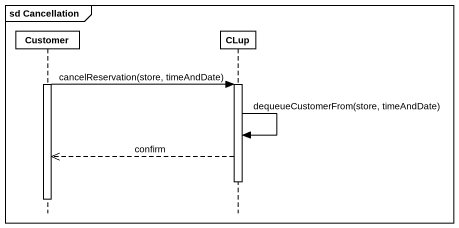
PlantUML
@startuml
mainframe sd Cancellation
hide footbox
participant Customer
participant CLup

activate Customer
Customer -> CLup : cancelReservation(store, timeAndDate)
activate CLup
CLup -> CLup : dequeueCustomerFrom(store, timeAndDate)
CLup -->> Customer : confirm
deactivate CLup
deactivate Customer
@enduml
